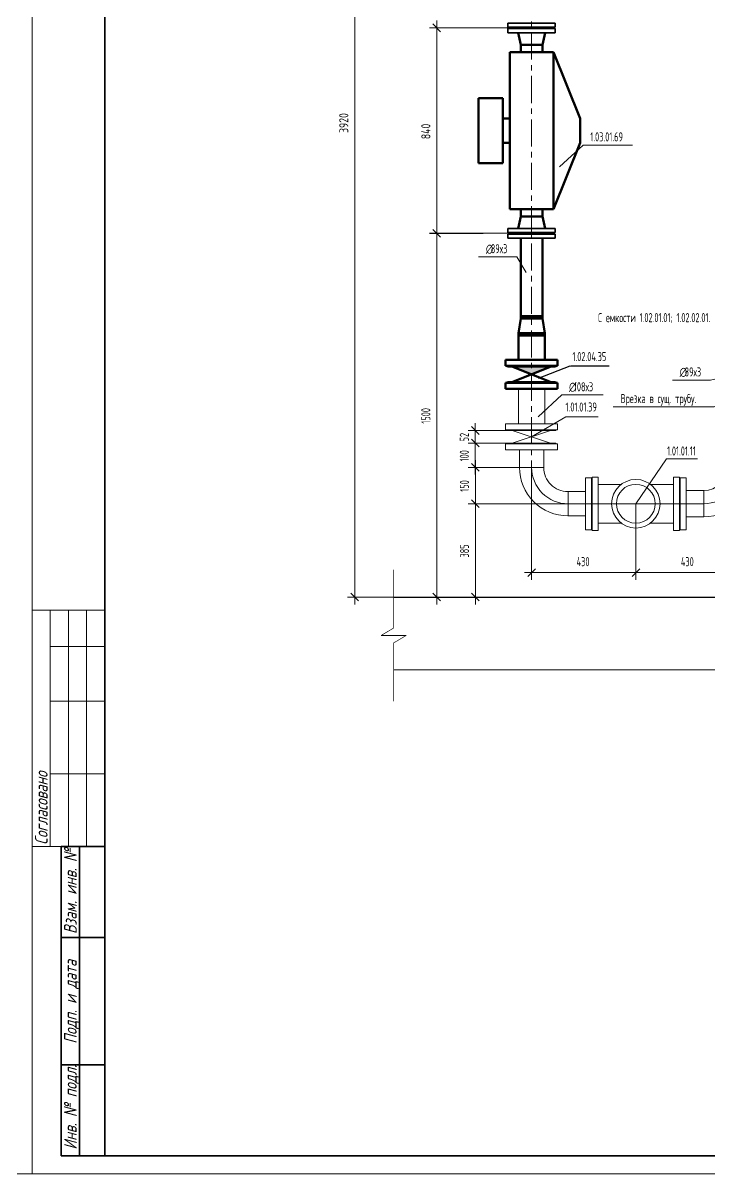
# Model space of a CAD drawing. Header units: millimetres. Extents: x -2281 to 17340, y -2563 to 4166.
# Drawn here: x 3955.5 to 4144.1, y 0 to 316.4 of the extents above; entities that cross this region are included whole.
import ezdxf

# ---------------------------------------------------------------- set-up
doc = ezdxf.new("R2010")
doc.units = ezdxf.units.MM
for name, pattern in [('K5LT32777', [0]), ('K5LT32783', [0]), ('K5LT32786', [0]), ('K5LT32794', [0]), ('K5LT32801', [0]), ('K5LT32807', [0]), ('K5LT_AXLED', [11.939881, 7.439881, -1.5, 1.5, -1.5]), ('K5LT_BASIC', [0]), ('K5LT_THIN', [0])]:
    doc.linetypes.add(name, pattern=pattern)
doc.layers.add('Системный слой', color=7, linetype='Continuous')
doc.styles.add('KDIMTEXTSTYLE', font='GOST_AU.SHX', dxfattribs={"width": 0.96, "oblique": 15, "height": 5})
doc.styles.add('KTEXTSTYLE', font='GOST_AU.SHX', dxfattribs={"width": 0.96, "height": 5})
doc.dimstyles.new('KDIMSTYLE (0.07)', dxfattribs={"dimtxt": 5, "dimasz": 1, "dimexe": 2, "dimexo": 0, "dimgap": 1, "dimtad": 1, "dimlfac": 15, "dimtxsty": 'KDIMTEXTSTYLE', "dimsah": 1, "dimcen": 0, "dimdle": 1, "dimadec": 0, "dimazin": 0, "dimtfac": 0.667, "dimtmove": 0, "dimatfit": 3, "dimfxl": 1, "dimtvp": 1, "dimtolj": 1, "dimtzin": 0, "dimarcsym": 0})

# ---------------------------------------------------------------- blocks, each defined once
blk = doc.blocks.new('U284')
at = {"layer": 'Системный слой', "color": 7, "linetype": 'K5LT_THIN', "lineweight": 13}
for p, q in [((4149.06, 194.24), (4156.26, 194.24)), ((4142.66, 187.84), (4142.66, 180.64))]:
    blk.add_line(p, q, dxfattribs=at)
for radius in [10, 13.6, 6.4]:
    blk.add_arc((4142.66, 194.24), radius, 270, 0, dxfattribs=at)
blk = doc.blocks.new('U288')
at = {"layer": 'Системный слой', "color": 7, "linetype": 'K5LT_THIN', "lineweight": 13}
for p, q in [((4136, 190.86), (4136.2, 191.02)), ((4136, 190.86), (4136, 177.61)), ((4136, 178.24), (4136, 190.24)), ((4136.2, 177.07), (4136.2, 191.4)), ((4136.2, 191.4), (4137.86, 191.4)), ((4137.86, 177.07), (4137.86, 191.4)), ((4136, 177.61), (4136.2, 177.45)), ((4136.2, 177.07), (4137.86, 177.07))]:
    blk.add_line(p, q, dxfattribs=at)
blk = doc.blocks.new('U287')
at = {"layer": 'Системный слой'}
blk.add_blockref('U288', (0, 0), dxfattribs=at)
blk = doc.blocks.new('U290')
at = {"layer": 'Системный слой', "color": 7, "linetype": 'K5LT_THIN', "lineweight": 13}
for p, q in [((4110.13, 177.07), (4110.13, 191.4)), ((4111.8, 191.4), (4110.13, 191.4)), ((4111.8, 177.07), (4111.8, 191.4)), ((4112, 190.86), (4111.8, 191.02)), ((4112, 190.86), (4112, 177.61)), ((4112, 178.24), (4112, 190.24)), ((4112, 177.61), (4111.8, 177.45)), ((4111.8, 177.07), (4110.13, 177.07))]:
    blk.add_line(p, q, dxfattribs=at)
blk = doc.blocks.new('U289')
at = {"layer": 'Системный слой'}
blk.add_blockref('U290', (0, 0), dxfattribs=at)
blk = doc.blocks.new('U292')
at = {"layer": 'Системный слой', "color": 7, "linetype": 'K5LT_THIN', "lineweight": 13}
for p, q in [((4102.47, 200.7), (4088.13, 200.7)), ((4088.13, 200.7), (4088.13, 199.03)), ((4088.68, 200.9), (4088.51, 200.7)), ((4088.68, 200.9), (4101.92, 200.9)), ((4101.3, 200.9), (4089.3, 200.9)), ((4101.92, 200.9), (4102.09, 200.7)), ((4102.47, 200.7), (4102.47, 199.03)), ((4102.47, 199.03), (4088.13, 199.03))]:
    blk.add_line(p, q, dxfattribs=at)
blk = doc.blocks.new('U291')
at = {"layer": 'Системный слой'}
blk.add_blockref('U292', (0, 0), dxfattribs=at)
blk = doc.blocks.new('U293')
at = {"layer": 'Системный слой', "color": 7, "linetype": 'K5LT_THIN', "lineweight": 13}
for p, q in [((4100.57, 204.37), (4090.03, 204.37)), ((4100.57, 204.37), (4090.03, 200.9)), ((4100.57, 200.9), (4090.03, 204.37)), ((4090.03, 200.9), (4100.57, 200.9))]:
    blk.add_line(p, q, dxfattribs=at)
blk = doc.blocks.new('U295')
at = {"layer": 'Системный слой', "color": 7, "linetype": 'K5LT_THIN', "lineweight": 13}
for p, q in [((4102.47, 206.23), (4088.13, 206.23)), ((4088.13, 204.57), (4088.13, 206.23)), ((4102.47, 204.57), (4102.47, 206.23)), ((4102.47, 204.57), (4088.13, 204.57)), ((4088.68, 204.37), (4088.51, 204.57)), ((4088.68, 204.37), (4101.92, 204.37)), ((4101.3, 204.37), (4089.3, 204.37)), ((4101.92, 204.37), (4102.09, 204.57))]:
    blk.add_line(p, q, dxfattribs=at)
blk = doc.blocks.new('U294')
at = {"layer": 'Системный слой'}
blk.add_blockref('U295', (0, 0), dxfattribs=at)
blk = doc.blocks.new('U481')
at = {"layer": 'Системный слой', "color": 6, "linetype": 'K5LT32794', "lineweight": 35, "true_color": 0xff00ff}
for p, q in [((4088.84, 315.24), (4088.84, 316.37)), ((4088.84, 316.37), (4101.84, 316.37)), ((4088.84, 315.24), (4101.84, 315.24)), ((4088.84, 314.84), (4101.84, 314.84)), ((4088.84, 314.84), (4088.84, 313.7)), ((4088.84, 313.7), (4101.84, 313.7)), ((4089.29, 316.37), (4090.77, 316.37)), ((4089.29, 313.7), (4090.77, 313.7)), ((4090.9, 315.04), (4090.6, 315.24)), ((4090.9, 315.04), (4090.6, 314.84)), ((4090.9, 315.04), (4099.77, 315.04)), ((4090.9, 315.04), (4099.77, 315.04)), ((4099.77, 315.04), (4100.07, 315.24)), ((4099.77, 315.04), (4100.07, 314.84)), ((4101.84, 315.24), (4101.84, 316.37)), ((4101.84, 314.84), (4101.84, 313.7)), ((4088.84, 258.77), (4088.84, 259.9)), ((4088.84, 259.9), (4101.84, 259.9)), ((4089.29, 259.9), (4090.77, 259.9)), ((4101.84, 258.77), (4101.84, 259.9)), ((4088.84, 258.77), (4101.84, 258.77)), ((4088.84, 258.37), (4101.84, 258.37)), ((4088.84, 258.37), (4088.84, 257.24)), ((4088.84, 257.24), (4101.84, 257.24)), ((4089.29, 257.24), (4090.77, 257.24)), ((4090.9, 258.57), (4090.6, 258.77)), ((4090.9, 258.57), (4090.6, 258.37)), ((4090.9, 258.57), (4099.77, 258.57)), ((4090.9, 258.57), (4099.77, 258.57)), ((4099.77, 258.57), (4100.07, 258.77)), ((4099.77, 258.57), (4100.07, 258.37)), ((4101.84, 258.37), (4101.84, 257.24))]:
    blk.add_line(p, q, dxfattribs=at)
blk = doc.blocks.new('U480')
at = {"layer": 'Системный слой', "color": 6, "linetype": 'K5LT32801', "lineweight": 50, "true_color": 0xff00ff}
for p, q in [((4092.37, 310.37), (4091.63, 313.7)), ((4098.3, 310.37), (4099.04, 313.7)), ((4092.37, 310.37), (4098.3, 310.37)), ((4089.34, 308.37), (4101.34, 308.37)), ((4089.34, 308.37), (4089.34, 265.24)), ((4101.34, 308.37), (4101.34, 265.24)), ((4101.34, 308.37), (4108.67, 290.14)), ((4080.74, 295.71), (4087.4, 295.71)), ((4080.74, 295.71), (4080.74, 277.89)), ((4087.4, 295.71), (4087.4, 277.89)), ((4089.34, 290.14), (4087.4, 290.14)), ((4108.67, 290.14), (4108.67, 283.47)), ((4087.4, 283.47), (4089.34, 283.47)), ((4101.34, 265.24), (4108.67, 283.47)), ((4080.74, 277.89), (4087.4, 277.89)), ((4089.34, 265.24), (4101.34, 265.24)), ((4092.37, 263.24), (4091.63, 259.9)), ((4092.37, 263.24), (4092.37, 265.24)), ((4092.37, 263.24), (4098.3, 263.24)), ((4098.3, 263.24), (4099.04, 259.9))]:
    blk.add_line(p, q, dxfattribs=at)
at = {"layer": 'Системный слой', "color": 211, "linetype": 'K5LT32783', "lineweight": 50, "true_color": 0xff7fff}
for p, q in [((4092.37, 310.37), (4092.37, 308.37)), ((4098.3, 310.37), (4098.3, 308.37)), ((4098.3, 263.24), (4098.3, 265.24))]:
    blk.add_line(p, q, dxfattribs=at)
at = {"layer": 'Системный слой'}
blk.add_blockref('U481', (0, 0), dxfattribs=at)
blk = doc.blocks.new('U558')
at = {"layer": 'Системный слой', "color": 211, "linetype": 'K5LT32783', "lineweight": 50, "true_color": 0xff7fff}
for p, q in [((4091.74, 231.17), (4092.37, 235.17)), ((4092.37, 235.83), (4098.3, 235.83)), ((4092.37, 235.17), (4092.37, 235.83)), ((4092.37, 235.17), (4098.3, 235.17)), ((4098.3, 235.17), (4098.3, 235.83)), ((4098.94, 231.17), (4098.3, 235.17)), ((4091.74, 230.5), (4091.74, 231.17)), ((4091.74, 231.17), (4098.94, 231.17)), ((4098.94, 230.5), (4098.94, 231.17)), ((4091.74, 230.5), (4098.94, 230.5))]:
    blk.add_line(p, q, dxfattribs=at)
blk = doc.blocks.new('U560')
at = {"layer": 'Системный слой', "color": 211, "linetype": 'K5LT32783', "lineweight": 50, "true_color": 0xff7fff}
for p, q in [((4102.47, 223.83), (4088.13, 223.83)), ((4088.13, 222.17), (4088.13, 223.83)), ((4102.47, 222.17), (4088.13, 222.17)), ((4088.68, 221.97), (4088.51, 222.17)), ((4088.68, 221.97), (4101.92, 221.97)), ((4101.3, 221.97), (4089.3, 221.97)), ((4101.92, 221.97), (4102.09, 222.17)), ((4102.47, 222.17), (4102.47, 223.83))]:
    blk.add_line(p, q, dxfattribs=at)
blk = doc.blocks.new('U559')
at = {"layer": 'Системный слой'}
blk.add_blockref('U560', (0, 0), dxfattribs=at)
blk = doc.blocks.new('U562')
at = {"layer": 'Системный слой', "color": 211, "linetype": 'K5LT32783', "lineweight": 50, "true_color": 0xff7fff}
for p, q in [((4102.47, 217.5), (4088.13, 217.5)), ((4088.13, 217.5), (4088.13, 215.83)), ((4102.47, 215.83), (4088.13, 215.83)), ((4088.68, 217.7), (4088.51, 217.5)), ((4088.68, 217.7), (4101.92, 217.7)), ((4101.3, 217.7), (4089.3, 217.7)), ((4101.92, 217.7), (4102.09, 217.5)), ((4102.47, 217.5), (4102.47, 215.83))]:
    blk.add_line(p, q, dxfattribs=at)
blk = doc.blocks.new('U561')
at = {"layer": 'Системный слой'}
blk.add_blockref('U562', (0, 0), dxfattribs=at)
blk = doc.blocks.new('U563')
at = {"layer": 'Системный слой', "true_color": 0xcc99ff}
blk.add_hatch(color=191, dxfattribs=at).paths.add_polyline_path([(4100.7, 221.97), (4095.3, 219.83), (4089.9, 221.97)])
at = {"layer": 'Системный слой', "color": 211, "linetype": 'K5LT32783', "lineweight": 50, "true_color": 0xff7fff}
for p, q in [((4100.7, 221.97), (4089.9, 217.7)), ((4089.9, 221.97), (4100.7, 217.7)), ((4100.7, 221.97), (4089.9, 221.97)), ((4100.7, 217.7), (4089.9, 217.7))]:
    blk.add_line(p, q, dxfattribs=at)
blk = doc.blocks.new('U557')
at = {"layer": 'Системный слой', "color": 211, "linetype": 'K5LT32783', "lineweight": 50, "true_color": 0xff7fff}
for p, q in [((4092.37, 235.17), (4092.37, 257.21)), ((4098.3, 235.17), (4098.3, 257.21)), ((4091.74, 223.83), (4091.74, 230.5)), ((4098.94, 223.83), (4098.94, 230.5))]:
    blk.add_line(p, q, dxfattribs=at)
at = {"layer": 'Системный слой'}
for name in ['U558', 'U559', 'U563', 'U561']:
    blk.add_blockref(name, (0, 0), dxfattribs=at)
blk = doc.blocks.new('D20')
at = {"layer": 'Системный слой', "color": 7, "linetype": 'K5LT_THIN', "lineweight": 13}
for p, q in [((4070.33, 257.51), (4068.21, 259.63)), ((4069.27, 258.57), (4069.27, 260.57)), ((4082, 258.57), (4067.27, 258.57)), ((4065.7, 158.57), (4071.27, 158.57)), ((4068.21, 159.63), (4070.33, 157.51)), ((4069.27, 158.57), (4069.27, 156.57))]:
    blk.add_line(p, q, dxfattribs=at)
blk.add_wipeout([(4068.02, 206.25), (4064.45, 206.25), (4064.45, 210.7), (4068.02, 210.7)]).dxf.layer = 'Системный слой'
blk.add_line((4069.27, 158.57), (4069.27, 258.57), dxfattribs=at)
at = {"layer": 'Системный слой', "color": 7, "insert": (4065, 206.25), "char_height": 2.5, "attachment_point": 1, "rotation": 90, "style": 'KTEXTSTYLE'}
blk.add_mtext('\\H3.5;\\W0.965;\\Q15;\\Q0;\\W0.715;\\H2.50;1500', dxfattribs=at)
blk = doc.blocks.new('KDIMARROW_03')
at = {"layer": 'Системный слой', "color": 0, "linetype": 'K5LT_THIN', "lineweight": 13}
for p, q in [((-1.06, -1.06), (1.06, 1.06)), ((0, 0), (-1, 0)), ((0, 0), (2, 0))]:
    blk.add_line(p, q, dxfattribs=at)
blk = doc.blocks.new('D21')
at = {"layer": 'Системный слой', "color": 7, "linetype": 'K5LT_THIN', "lineweight": 13}
for p, q in [((4069.27, 315.06), (4069.27, 317.06)), ((4095.34, 315.06), (4067.27, 315.06)), ((4070.33, 314), (4068.21, 316.12)), ((4068.21, 259.66), (4070.33, 257.54)), ((4095.34, 258.6), (4067.27, 258.6)), ((4069.27, 258.6), (4069.27, 256.6))]:
    blk.add_line(p, q, dxfattribs=at)
blk.add_wipeout([(4068.02, 284.45), (4064.45, 284.45), (4064.45, 289.02), (4068.02, 289.02)]).dxf.layer = 'Системный слой'
blk.add_line((4069.27, 315.06), (4069.27, 258.6), dxfattribs=at)
at = {"layer": 'Системный слой', "color": 7, "insert": (4065, 284.45), "char_height": 2.5, "attachment_point": 1, "rotation": 90, "style": 'KTEXTSTYLE'}
blk.add_mtext('\\H3.5;\\W0.965;\\Q15;\\Q0;\\H2.50;840', dxfattribs=at)
blk = doc.blocks.new('D22')
at = {"layer": 'Системный слой', "color": 7, "linetype": 'K5LT_THIN', "lineweight": 13}
for p, q in [((4047.77, 418.84), (4045.65, 420.96)), ((4046.71, 419.9), (4046.71, 421.9)), ((4095.34, 419.9), (4044.71, 419.9)), ((4093.54, 158.57), (4044.71, 158.57)), ((4045.65, 159.63), (4047.77, 157.51)), ((4046.71, 158.57), (4046.71, 156.57))]:
    blk.add_line(p, q, dxfattribs=at)
blk.add_wipeout([(4045.71, 286.16), (4042.14, 286.16), (4042.14, 292.07), (4045.71, 292.07)]).dxf.layer = 'Системный слой'
blk.add_line((4046.71, 419.9), (4046.71, 158.57), dxfattribs=at)
at = {"layer": 'Системный слой', "color": 7, "insert": (4042.44, 286.16), "char_height": 2.5, "attachment_point": 1, "rotation": 90, "style": 'KTEXTSTYLE'}
blk.add_mtext('\\H3.5;\\W0.965;\\Q15;\\Q0;\\H2.50;3920', dxfattribs=at)
blk = doc.blocks.new('U648')
at = {"layer": 'Системный слой', "color": 7, "linetype": 'K5LT_THIN', "lineweight": 13}
for q in [(4151.13, 219.71), (4134.07, 218.23)]:
    blk.add_line((4144.55, 218.23), q, dxfattribs=at)
at = {"layer": 'Системный слой', "color": 7, "char_height": 2.5, "attachment_point": 1, "style": 'KTEXTSTYLE'}
for s, insert in [('\\H3.5;\\W0.965;\\Q15;\\Q0;\\W0.715;\\H2.50;∅', (4136.07, 221.73)), ('\\H3.5;\\W0.965;\\Q15;\\Q0;\\W0.715;\\H2.50;89х3', (4137.39, 221.73))]:
    blk.add_mtext(s, dxfattribs=dict(at, insert=insert))
blk = doc.blocks.new('U650')
at = {"layer": 'Системный слой', "color": 7, "linetype": 'K5LT_THIN', "lineweight": 13}
for q in [(4080.78, 252.09), (4093.85, 247.76)]:
    blk.add_line((4091.26, 252.09), q, dxfattribs=at)
at = {"layer": 'Системный слой', "color": 7, "char_height": 2.5, "attachment_point": 1, "style": 'KTEXTSTYLE'}
for s, insert in [('\\H3.5;\\W0.965;\\Q15;\\Q0;\\W0.715;\\H2.50;∅', (4082.78, 255.59)), ('\\H3.5;\\W0.965;\\Q15;\\Q0;\\W0.715;\\H2.50;89х3', (4084.1, 255.59))]:
    blk.add_mtext(s, dxfattribs=dict(at, insert=insert))
blk = doc.blocks.new('U668')
at = {"layer": 'Системный слой', "color": 7, "linetype": 'K5LT_THIN', "lineweight": 13}
for q in [(4097.16, 208.14), (4114.98, 214.14)]:
    blk.add_line((4103.63, 214.14), q, dxfattribs=at)
at = {"layer": 'Системный слой', "color": 7, "char_height": 2.5, "attachment_point": 1, "style": 'KTEXTSTYLE'}
for s, insert in [('\\H3.5;\\W0.965;\\Q15;\\Q0;\\W0.715;\\H2.50;∅', (4105.63, 217.64)), ('\\H3.5;\\W0.965;\\Q15;\\Q0;\\W0.715;\\H2.50;108х3', (4106.96, 217.64))]:
    blk.add_mtext(s, dxfattribs=dict(at, insert=insert))
blk = doc.blocks.new('D136')
at = {"layer": 'Системный слой', "color": 7, "linetype": 'K5LT_THIN', "lineweight": 13}
for p, q in [((4079.89, 194.24), (4079.89, 196.24)), ((4095.34, 194.24), (4077.89, 194.24)), ((4080.95, 193.17), (4078.83, 195.3)), ((4079.89, 184.24), (4079.89, 194.24)), ((4099.14, 184.24), (4077.89, 184.24)), ((4078.83, 185.3), (4080.95, 183.18)), ((4079.89, 184.24), (4079.89, 182.24))]:
    blk.add_line(p, q, dxfattribs=at)
at = {"layer": 'Системный слой', "color": 7, "insert": (4075.62, 187.55), "char_height": 2.5, "attachment_point": 1, "rotation": 90, "style": 'KTEXTSTYLE'}
blk.add_mtext('\\H3.5;\\W0.965;\\Q15;\\Q0;\\W0.715;\\H2.50;150', dxfattribs=at)
blk.add_wipeout([(4073.89, 187.55), (4070.32, 187.55), (4070.32, 190.79), (4073.89, 190.79)]).dxf.layer = 'Системный слой'
blk = doc.blocks.new('D137')
at = {"layer": 'Системный слой', "color": 7, "linetype": 'K5LT_THIN', "lineweight": 13}
for p, q in [((4105.34, 184.24), (4077.89, 184.24)), ((4080.95, 183.18), (4078.83, 185.3)), ((4079.89, 184.24), (4079.89, 186.24)), ((4079.89, 158.57), (4079.89, 184.24)), ((4202.84, 158.57), (4077.89, 158.57)), ((4078.83, 159.63), (4080.95, 157.51)), ((4079.89, 158.57), (4079.89, 156.57))]:
    blk.add_line(p, q, dxfattribs=at)
at = {"layer": 'Системный слой', "color": 7, "insert": (4075.62, 169.45), "char_height": 2.5, "attachment_point": 1, "rotation": 90, "style": 'KTEXTSTYLE'}
blk.add_mtext('\\H3.5;\\W0.965;\\Q15;\\Q0;\\W0.715;\\H2.50;385', dxfattribs=at)
blk.add_wipeout([(4073.89, 169.45), (4070.32, 169.45), (4070.32, 173.2), (4073.89, 173.2)]).dxf.layer = 'Системный слой'
blk = doc.blocks.new('D138')
at = {"layer": 'Системный слой', "color": 7, "linetype": 'K5LT_THIN', "lineweight": 13}
for p, q in [((4079.86, 200.9), (4079.86, 202.9)), ((4095.3, 200.9), (4077.86, 200.9)), ((4095.34, 194.24), (4077.86, 194.24)), ((4079.86, 194.24), (4079.86, 192.24))]:
    blk.add_line(p, q, dxfattribs=at)
blk.add_wipeout([(4078.61, 195.88), (4075.04, 195.88), (4075.04, 199.12), (4078.61, 199.12)]).dxf.layer = 'Системный слой'
for p, q in [((4080.92, 199.84), (4078.8, 201.96)), ((4079.86, 200.9), (4079.86, 194.24)), ((4078.8, 195.3), (4080.92, 193.17))]:
    blk.add_line(p, q, dxfattribs=at)
at = {"layer": 'Системный слой', "color": 7, "insert": (4075.59, 195.88), "char_height": 2.5, "attachment_point": 1, "rotation": 90, "style": 'KTEXTSTYLE'}
blk.add_mtext('\\H3.5;\\W0.965;\\Q15;\\Q0;\\W0.715;\\H2.50;100', dxfattribs=at)
blk = doc.blocks.new('D139')
blk.add_wipeout([(4078.61, 201.38), (4075.04, 201.38), (4075.04, 203.79), (4078.61, 203.79)]).dxf.layer = 'Системный слой'
at = {"layer": 'Системный слой', "color": 7, "linetype": 'K5LT_THIN', "lineweight": 13}
for p, q in [((4079.86, 204.37), (4079.86, 206.37)), ((4095.3, 204.37), (4077.86, 204.37)), ((4080.92, 203.31), (4078.8, 205.43)), ((4079.86, 200.9), (4079.86, 204.37)), ((4095.3, 200.9), (4077.86, 200.9)), ((4078.8, 201.96), (4080.92, 199.84)), ((4079.86, 200.9), (4079.86, 198.9))]:
    blk.add_line(p, q, dxfattribs=at)
at = {"layer": 'Системный слой', "color": 7, "insert": (4075.59, 201.38), "char_height": 2.5, "attachment_point": 1, "rotation": 90, "style": 'KTEXTSTYLE'}
blk.add_mtext('\\H3.5;\\W0.965;\\Q15;\\Q0;\\W0.715;\\H2.50;52', dxfattribs=at)
blk = doc.blocks.new('U702')
at = {"layer": 'Системный слой', "color": 7, "linetype": 'K5LT_THIN', "lineweight": 13}
for q in [(4150, 212.9), (4117.8, 210.9)]:
    blk.add_line((4145.55, 210.9), q, dxfattribs=at)
at = {"layer": 'Системный слой', "color": 7, "insert": (4119.8, 214.4), "char_height": 2.5, "attachment_point": 1, "style": 'KTEXTSTYLE'}
blk.add_mtext('\\H3.5;\\W0.965;\\Q15;\\Q0;\\W0.715;\\H2.50;Врезка в сущ. трубу.', dxfattribs=at)
blk = doc.blocks.new('U706')
at = {"layer": 'Системный слой', "color": 7, "linetype": 'K5LT_THIN', "lineweight": 13}
for q in [(4103, 276.84), (4123.06, 282.84)]:
    blk.add_line((4109.47, 282.84), q, dxfattribs=at)
at = {"layer": 'Системный слой', "color": 7, "insert": (4111.47, 286.34), "char_height": 2.5, "attachment_point": 1, "style": 'KTEXTSTYLE'}
blk.add_mtext('\\H3.5;\\W0.965;\\Q15;\\Q0;\\W0.715;\\H2.50;{\\c255;1.03.01.69}', dxfattribs=at)
blk = doc.blocks.new('D148')
at = {"layer": 'Системный слой', "color": 7, "linetype": 'K5LT_THIN', "lineweight": 13}
for p, q in [((4095.34, 194.24), (4095.34, 163.3)), ((4124, 178.9), (4124, 163.3)), ((4095.34, 165.3), (4093.34, 165.3)), ((4096.4, 166.36), (4094.28, 164.24)), ((4124, 165.3), (4095.34, 165.3)), ((4122.94, 164.24), (4125.06, 166.36)), ((4124, 165.3), (4126, 165.3))]:
    blk.add_line(p, q, dxfattribs=at)
at = {"layer": 'Системный слой', "color": 7, "insert": (4107.72, 169.57), "char_height": 2.5, "attachment_point": 1, "style": 'KTEXTSTYLE'}
blk.add_mtext('\\H3.5;\\W0.965;\\Q15;\\Q0;\\W0.715;\\H2.50;430', dxfattribs=at)
blk.add_wipeout([(4107.72, 171.3), (4107.72, 174.87), (4111.46, 174.87), (4111.46, 171.3)]).dxf.layer = 'Системный слой'
blk = doc.blocks.new('D149')
at = {"layer": 'Системный слой', "color": 7, "linetype": 'K5LT_THIN', "lineweight": 13}
for p, q in [((4152.66, 194.24), (4152.66, 163.3)), ((4124, 184.24), (4124, 163.3)), ((4124, 165.3), (4122, 165.3)), ((4125.06, 166.36), (4122.94, 164.24)), ((4152.66, 165.3), (4124, 165.3)), ((4151.6, 164.24), (4153.72, 166.36)), ((4152.66, 165.3), (4154.66, 165.3))]:
    blk.add_line(p, q, dxfattribs=at)
at = {"layer": 'Системный слой', "color": 7, "insert": (4136.38, 169.57), "char_height": 2.5, "attachment_point": 1, "style": 'KTEXTSTYLE'}
blk.add_mtext('\\H3.5;\\W0.965;\\Q15;\\Q0;\\W0.715;\\H2.50;430', dxfattribs=at)
blk.add_wipeout([(4136.38, 171.3), (4136.38, 174.87), (4140.13, 174.87), (4140.13, 171.3)]).dxf.layer = 'Системный слой'

msp = doc.modelspace()

# ---------------------------------------------------------------- linework, layer by layer
at = {"color": 7, "linetype": 'K5LT_THIN', "lineweight": 13}
for p, q in [((3958, 0), (3958, 594)), ((3958, 594), (3958, 0)), ((3958, 90), (3958, 155)), ((3978, 155), (3958, 155)), ((3963, 90), (3963, 155)), ((3968, 90), (3968, 155)), ((3973, 90), (3973, 155)), ((3978, 145), (3963, 145)), ((3978, 130), (3963, 130)), ((3978, 110), (3963, 110)), ((3978, 90), (3958, 90)), ((3958, 0), (3117, 0)), ((4799, 0), (3958, 0))]:
    msp.add_line(p, q, dxfattribs=at)
at = {"color": 5, "linetype": 'K5LT_BASIC', "lineweight": 35, "true_color": 0x0000ff}
for p, q in [((3978, 5), (3978, 589)), ((3966, 5), (3966, 90)), ((3978, 90), (3966, 90)), ((3971, 5), (3971, 90)), ((3978, 65), (3966, 65)), ((3978, 30), (3966, 30)), ((3978, 5), (3966, 5)), ((4794, 5), (3978, 5))]:
    msp.add_line(p, q, dxfattribs=at)
at = {"layer": 'Системный слой', "color": 30, "linetype": 'K5LT_AXLED', "lineweight": 13, "true_color": 0xff8000}
for p, q in [((4095.33801, 258.56929), (4095.33801, 423.30262)), ((4095.33801, 188.64622), (4095.33801, 261.53596)), ((4095.33801, 188.64622), (4095.33801, 258.56929))]:
    msp.add_line(p, q, dxfattribs=at)
at = {"layer": 'Системный слой', "color": 7, "linetype": 'K5LT32777', "lineweight": 25}
for p, q in [((4097.20484, 218.77662), (4105.92526, 222.174)), ((4105.99119, 222.174), (4116.68616, 222.174))]:
    msp.add_line(p, q, dxfattribs=at)
at = {"layer": 'Системный слой', "color": 7, "linetype": 'K5LT_THIN', "lineweight": 13}
for p, q in [((4091.77589, 215.56828), (4091.77589, 206.23495)), ((4091.77589, 215.56828), (4091.77589, 206.23495)), ((4098.97589, 215.56828), (4098.97589, 206.23495)), ((4098.97589, 215.56828), (4098.97589, 206.23495)), ((4095.33801, 202.64756), (4104.71157, 208.14168)), ((4104.71157, 208.14168), (4106.04491, 208.14168)), ((4106.04491, 208.14168), (4113.66336, 208.14168)), ((4092.00431, 199.03495), (4092.00431, 194.16631)), ((4098.67098, 199.03495), (4098.67098, 194.13744)), ((4123.9967, 184.23596), (4132.39565, 196.55068)), ((4132.39565, 196.55068), (4140.9894, 196.55068)), ((4098.67134, 194.23602), (4092.00468, 194.23602)), ((4111.9967, 176.90262), (4111.9967, 191.56929)), ((4111.9967, 191.56929), (4113.66336, 191.56929)), ((4113.66336, 176.90262), (4113.66336, 191.56929)), ((4134.33003, 176.90262), (4134.33003, 191.56929)), ((4134.33003, 191.56929), (4135.9967, 191.56929)), ((4135.9967, 176.90262), (4135.9967, 191.56929)), ((4105.35401, 187.56937), (4110.13003, 187.56937)), ((4105.35401, 187.56937), (4105.35401, 180.9027)), ((4113.66336, 189.56929), (4119.9967, 189.56929)), ((4127.9967, 189.56929), (4134.33003, 189.56929)), ((4137.86336, 187.83596), (4142.66336, 187.83596)), ((4105.35401, 184.23596), (4142.66336, 184.23596)), ((4105.33801, 180.90269), (4110.13003, 180.90269)), ((4137.86336, 180.63596), (4142.66336, 180.63596)), ((4113.66336, 178.90262), (4119.9967, 178.90262)), ((4127.9967, 178.90262), (4134.33003, 178.90262)), ((4111.9967, 176.90262), (4113.66336, 176.90262)), ((4134.33003, 176.90262), (4135.9967, 176.90262))]:
    msp.add_line(p, q, dxfattribs=at)
at = {"layer": 'Системный слой', "color": 6, "linetype": 'K5LT32807', "lineweight": 25, "true_color": 0xff00ff}
msp.add_line((4057.40069, 158.56929), (4560.33003, 158.56929), dxfattribs=at)
at = {"layer": 'Системный слой', "color": 7, "linetype": 'K5LT32786', "lineweight": 18}
msp.add_line((4053.96614, 148.02764), (4060.83524, 148.02764), dxfattribs=at)
at = {"layer": 'Системный слой', "color": 6, "linetype": 'K5LT32807', "true_color": 0xff00ff, "const_width": 0.25}
msp.add_lwpolyline([(4057.40069, 138.56929), (4580.33003, 138.56929), (4580.33003, 452.3625)], dxfattribs=at)
at = {"layer": 'Системный слой', "color": 7, "linetype": 'K5LT32786', "const_width": 0.18}
for points in [[(4057.40069, 166.13349), (4057.40069, 150.07672), (4053.96614, 148.02764)], [(4057.40069, 129.92179), (4057.40069, 145.97855), (4060.83524, 148.02764)]]:
    msp.add_lwpolyline(points, dxfattribs=at)
at = {"layer": 'Системный слой', "color": 7, "linetype": 'K5LT_THIN', "lineweight": 13}
for radius in [6.66667, 5.33333]:
    msp.add_circle((4123.9967, 184.23596), radius, dxfattribs=at)
for radius, end in [(13.33333, 270.06874), (10, 270.1145667), (6.66667, 270.13748)]:
    msp.add_arc((4105.33801, 194.23602), radius, 180, end, dxfattribs=at)

# ---------------------------------------------------------------- block references
at = {"layer": 'Системный слой'}
for name in ['U480', 'U706', 'U557', 'U648', 'U668', 'U702', 'U294', 'U293', 'U291', 'U284', 'U289', 'U287']:
    msp.add_blockref(name, (0, 0), dxfattribs=at)

# ---------------------------------------------------------------- texts
at = {"color": 7, "char_height": 2.5, "attachment_point": 1, "rotation": 90, "style": 'KTEXTSTYLE'}
for s, insert in [('\\H3.5;\\W0.965;\\Q15;\\Q15;Согласовано', (3958.77333, 90.5)), ('\\H3.5;\\W0.965;\\Q15;\\Q15;Взам. инв. №', (3966.77333, 65.98201)), ('\\H3.5;\\W0.965;\\Q15;\\Q15;Подп. и дата', (3966.77333, 35.7968)), ('\\H3.5;\\W0.965;\\Q15;\\Q15;Инв. № подл.', (3966.77333, 6.71162))]:
    msp.add_mtext(s, dxfattribs=dict(at, insert=insert))
at = {"layer": 'Системный слой', "color": 7, "char_height": 2.5, "attachment_point": 1, "style": 'KTEXTSTYLE'}
for s, insert in [('\\H3.5;\\W0.965;\\Q15;\\Q0;\\W0.715;\\H2.50;С емкости 1.02.01.01; 1.02.02.01.', (4113.60658, 236.65162)), ('\\H3.5;\\W0.965;\\Q15;\\Q0;\\W0.715;\\H2.50;{\\c255;1.02.04.35}', (4106.56585, 225.93525)), ('\\H3.5;\\W0.965;\\Q15;\\Q0;\\W0.715;\\H2.50;1.01.01.39', (4104.67383, 212.07652)), ('\\H3.5;\\W0.965;\\Q15;\\Q0;\\W0.715;\\H2.50;{\\c255;1.01.01.11}', (4132.58888, 199.98984))]:
    msp.add_mtext(s, dxfattribs=dict(at, insert=insert))

# ---------------------------------------------------------------- next in the draw order: dimensions: what is measured, and where the dimension line sits
at = {"layer": 'Системный слой', "color": 7}
dim = msp.add_linear_dim(base=(4069.26836, 158.56929), p1=(4082.00468, 258.56929), p2=(4065.69716, 158.56929), angle=90, dimstyle='KDIMSTYLE (0.07)', override={"dimexo": 0, "dimpost": '\\H2.5;\\W0.965;\\Q0;<>', "dimblk1": 'KDIMARROW_03', "dimblk2": 'KDIMARROW_03', "dimse1": 0, "dimse2": 0, "dimclrt": 7, "dimtolj": 1}, dxfattribs=at)
dim.commit()
dim.dimension.update_dxf_attribs({"geometry": 'D20', "text_midpoint": (4069.26836, 208.56929), "dimtype": 160})

# ---------------------------------------------------------------- next in the draw order: dimensions: what is measured, and where the dimension line sits
dim = msp.add_linear_dim(base=(4069.26836, 315.06342), p1=(4095.33801, 258.59675), p2=(4095.33801, 315.06342), angle=90, text='\\H2.5;\\W0.965;\\Q0;\\H2.5;\\W0.965;\\Q0;\\Q0;840', dimstyle='KDIMSTYLE (0.07)', override={"dimexo": 0, "dimblk1": 'KDIMARROW_03', "dimblk2": 'KDIMARROW_03', "dimse1": 0, "dimse2": 0, "dimclrt": 7, "dimtolj": 1}, dxfattribs=at)
dim.commit()
dim.dimension.update_dxf_attribs({"geometry": 'D21', "text_midpoint": (4069.26836, 286.83008), "dimtype": 160})

# ---------------------------------------------------------------- next in the draw order: dimensions: what is measured, and where the dimension line sits
dim = msp.add_linear_dim(base=(4046.70827, 419.90262), p1=(4093.536, 158.56929), p2=(4095.33801, 419.90262), angle=90, dimstyle='KDIMSTYLE (0.07)', override={"dimexo": 0, "dimpost": '\\H2.5;\\W0.965;\\Q0;<>', "dimblk1": 'KDIMARROW_03', "dimblk2": 'KDIMARROW_03', "dimse1": 0, "dimse2": 0, "dimclrt": 7, "dimtolj": 1}, dxfattribs=at)
dim.commit()
dim.dimension.update_dxf_attribs({"geometry": 'D22', "text_midpoint": (4046.70827, 289.23596), "dimtype": 160})

# ---------------------------------------------------------------- next in the draw order: block references
at = {"layer": 'Системный слой'}
msp.add_blockref('U650', (0, 0), dxfattribs=at)

# ---------------------------------------------------------------- next in the draw order: dimensions: what is measured, and where the dimension line sits
at = {"layer": 'Системный слой', "color": 7}
dim = msp.add_linear_dim(base=(4079.89134, 184.23602), p1=(4095.33801, 194.23529), p2=(4099.13786, 184.23602), angle=90, dimstyle='KDIMSTYLE (0.07)', override={"dimexo": 0, "dimpost": '\\H50.0;\\W0.965;\\Q0;<>', "dimblk1": 'KDIMARROW_03', "dimblk2": 'KDIMARROW_03', "dimse1": 0, "dimse2": 0, "dimclrt": 7, "dimtolj": 1}, dxfattribs=at)
dim.commit()
dim.dimension.update_dxf_attribs({"geometry": 'D136', "text_midpoint": (4079.89134, 189.23566), "dimtype": 160})

# ---------------------------------------------------------------- next in the draw order: dimensions: what is measured, and where the dimension line sits
dim = msp.add_linear_dim(base=(4079.85682, 200.90162), p1=(4095.33801, 194.23529), p2=(4095.2997, 200.90162), angle=90, dimstyle='KDIMSTYLE (0.07)', override={"dimexo": 0, "dimpost": '\\H2.5;\\W0.965;\\Q0;<>', "dimblk1": 'KDIMARROW_03', "dimblk2": 'KDIMARROW_03', "dimse1": 0, "dimse2": 0, "dimclrt": 7, "dimtolj": 1}, dxfattribs=at)
dim.commit()
dim.dimension.update_dxf_attribs({"geometry": 'D138', "text_midpoint": (4079.85682, 197.56845), "dimtype": 160})
dim = msp.add_linear_dim(base=(4079.89134, 158.56929), p1=(4105.33801, 184.23602), p2=(4202.83544, 158.56929), angle=90, text='\\H50.0;\\W0.965;\\Q0;\\H50.0;\\W0.965;\\Q0;\\Q0;\\W0.715;\\H2.50;385\\Q0;\\W0.965;\\H50.00;', dimstyle='KDIMSTYLE (0.07)', override={"dimexo": 0, "dimblk1": 'KDIMARROW_03', "dimblk2": 'KDIMARROW_03', "dimse1": 0, "dimse2": 0, "dimclrt": 7, "dimtolj": 1}, dxfattribs=at)
dim.commit()
dim.dimension.update_dxf_attribs({"geometry": 'D137', "text_midpoint": (4079.89134, 171.40265), "dimtype": 160})

# ---------------------------------------------------------------- next in the draw order: dimensions: what is measured, and where the dimension line sits
dim = msp.add_linear_dim(base=(4079.85682, 200.90162), p1=(4095.2997, 204.36828), p2=(4095.2997, 200.90162), angle=90, dimstyle='KDIMSTYLE (0.07)', override={"dimexo": 0, "dimpost": '\\H2.5;\\W0.965;\\Q0;<>', "dimblk1": 'KDIMARROW_03', "dimblk2": 'KDIMARROW_03', "dimse1": 0, "dimse2": 0, "dimclrt": 7, "dimtolj": 1}, dxfattribs=at)
dim.commit()
dim.dimension.update_dxf_attribs({"geometry": 'D139', "text_midpoint": (4079.85682, 202.63495), "dimtype": 160})
dim = msp.add_linear_dim(base=(4123.9967, 165.30376), p1=(4095.33801, 194.23529), p2=(4123.9967, 178.90262), text='\\H50.0;\\W0.965;\\Q0;\\H50.0;\\W0.965;\\Q0;\\Q0;\\W0.715;\\H2.50;430\\Q0;\\W0.965;\\H50.00;', dimstyle='KDIMSTYLE (0.07)', override={"dimexo": 0, "dimblk1": 'KDIMARROW_03', "dimblk2": 'KDIMARROW_03', "dimse1": 0, "dimse2": 0, "dimclrt": 7, "dimtolj": 1}, dxfattribs=at)
dim.commit()
dim.dimension.update_dxf_attribs({"geometry": 'D148', "text_midpoint": (4109.66735, 165.30376), "dimtype": 160})

# ---------------------------------------------------------------- next in the draw order: dimensions: what is measured, and where the dimension line sits
dim = msp.add_linear_dim(base=(4152.66336, 165.30376), p1=(4123.9967, 184.23596), p2=(4152.66336, 194.23596), text='\\H50.0;\\W0.965;\\Q0;\\H50.0;\\W0.965;\\Q0;\\Q0;\\W0.715;\\H2.50;430\\Q0;\\W0.965;\\H50.00;', dimstyle='KDIMSTYLE (0.07)', override={"dimexo": 0, "dimblk1": 'KDIMARROW_03', "dimblk2": 'KDIMARROW_03', "dimse1": 0, "dimse2": 0, "dimclrt": 7, "dimtolj": 1}, dxfattribs=at)
dim.commit()
dim.dimension.update_dxf_attribs({"geometry": 'D149', "text_midpoint": (4138.33003, 165.30376), "dimtype": 160})

doc.saveas('drawing.dxf')
